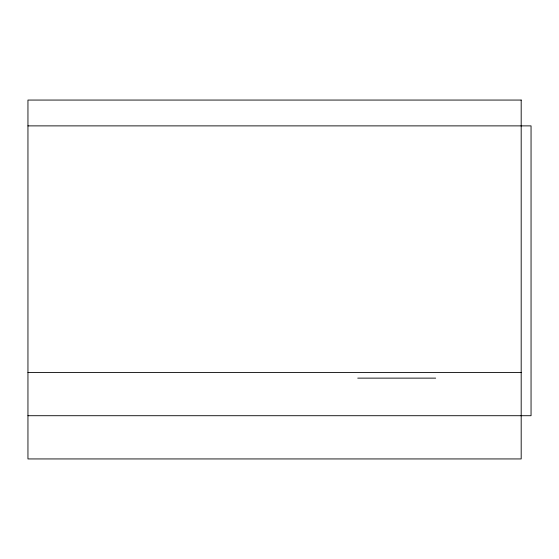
<?xml version="1.0" encoding="UTF-8"?>
<svg xmlns="http://www.w3.org/2000/svg" width="559" height="559" viewBox="0 0 559 559"><rect width="100%" height="100%" fill="white"/><g stroke="black" fill="none" stroke-linecap="round" stroke-linejoin="round"><path stroke-width="0.84" d="M27.95 125.88L531.05 125.88L531.05 415.714L27.95 415.714M27.95 372.497L521.184 372.497M357.739 378.129L435.671 378.129M521.184 100.061L27.95 100.061L27.95 458.939L521.184 458.939L521.184 100.061"/></g></svg>
